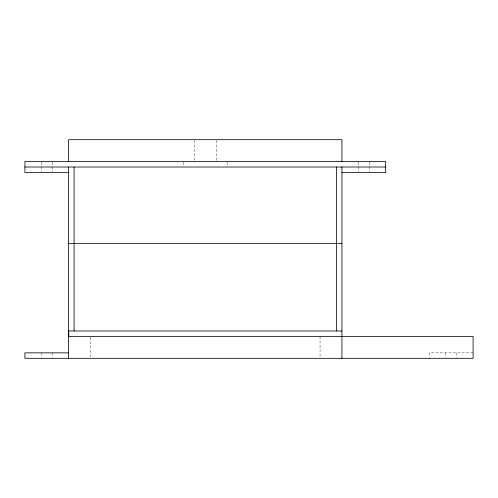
<?xml version="1.0" encoding="UTF-8"?>
<svg xmlns="http://www.w3.org/2000/svg" width="498" height="498" viewBox="0 0 498 498"><rect width="100%" height="100%" fill="white"/><g stroke="black" fill="none" stroke-linecap="round" stroke-linejoin="round"><path stroke-width="0.37" stroke-dasharray="2.49 1.87" d="M473.1 352.852L429.376 352.852L429.376 357.632M456.703 352.852L456.703 357.632M445.772 352.852L445.772 357.632M369.248 162.23L369.248 171.798M358.317 162.23L358.317 171.798M320.058 336.443L320.058 357.564M227.138 162.23L227.138 166.332M216.207 140.436L216.207 160.792M194.345 140.436L194.345 160.792M183.407 162.23L183.407 166.332M90.493 337.196L90.493 357.564M52.228 162.23L52.228 171.798M52.228 352.852L52.228 357.632M41.297 162.23L41.297 171.798M41.297 352.852L41.297 357.632"/><path stroke-width="0.75" d="M24.9 167.011L385.645 167.011M68.624 172.476L24.9 172.476L24.9 161.545L385.645 161.545L385.645 172.476L341.921 172.476M68.624 243.534L341.921 243.534M68.624 330.989L341.921 330.989M68.624 336.455L473.1 336.455L473.1 358.317L24.9 358.317L24.9 352.852L68.624 352.852M341.921 161.545L341.921 139.683L68.624 139.683L68.624 161.545M341.921 167.011L341.921 358.317M336.455 167.011L336.455 330.989M74.09 167.011L74.09 330.989M68.78 330.989L68.78 336.455M68.624 167.011L68.624 358.317"/></g></svg>
